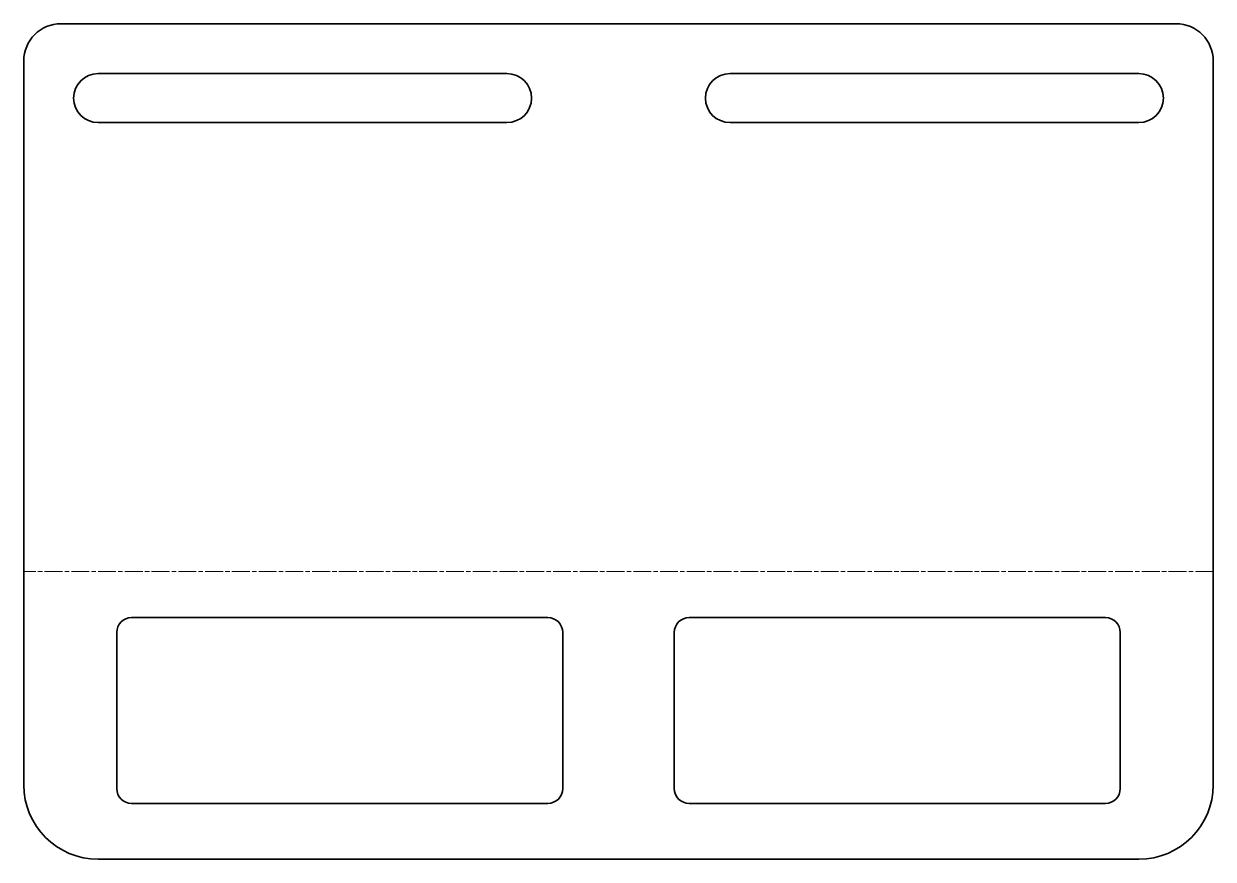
# Model space of a CAD drawing. Header units: millimetres. Extents: x 0 to 160, y 0 to 112.
import ezdxf

# ---------------------------------------------------------------- set-up
doc = ezdxf.new("R2010")
doc.units = ezdxf.units.MM
doc.linetypes.add('Chain', pattern=[13.68, 9.12, -1.14, 2.28, -1.14])
doc.layers.add('SIMUMAK Bend Centerline (ISO)', color=7, linetype='Chain', lineweight=9)
doc.layers.add('SIMUMAK Visible (ISO)', color=7, linetype='Continuous', lineweight=35)

# ---------------------------------------------------------------- blocks, each defined once
blk = doc.blocks.new('SIL-027-CLSS-01_Sheet_SIL-027-CLSS-01 (Desplegada)')
at = {"layer": 'SIMUMAK Bend Centerline (ISO)', "ltscale": 0.263158}
blk.add_line((80, -17.5), (-80, -17.5), dxfattribs=at)
at = {"layer": 'SIMUMAK Visible (ISO)'}
for p, q in [((75, 56.2), (-75, 56.2)), ((-80, 51.2), (-80, -46.2)), ((80, 51.2), (80, -46.2)), ((-70, 49.5), (-15, 49.5)), ((15, 49.5), (70, 49.5)), ((-15, 42.9), (-70, 42.9)), ((70, 42.9), (15, 42.9)), ((-65.5, -23.7), (-9.5, -23.7)), ((9.5, -23.7), (65.5, -23.7)), ((-67.5, -46.7), (-67.5, -25.7)), ((-7.5, -25.7), (-7.5, -46.7)), ((7.5, -46.7), (7.5, -25.7)), ((67.5, -25.7), (67.5, -46.7)), ((-9.5, -48.7), (-65.5, -48.7)), ((65.5, -48.7), (9.5, -48.7)), ((70, -56.2), (-70, -56.2))]:
    blk.add_line(p, q, dxfattribs=at)
at = {"layer": 'SIMUMAK Visible (ISO)', "extrusion": (0, 0, -1)}
for centre, radius, start, end in [((75, 51.2), 5, 0, 90), ((-75, 51.2), 5, 90, 180), ((70, 46.2), 3.3, 270, 90), ((15, 46.2), 3.3, 90, 270), ((-15, 46.2), 3.3, 270, 90), ((-70, 46.2), 3.3, 90, 270), ((70, -46.2), 10, 270, 0), ((-70, -46.2), 10, 180, 270)]:
    blk.add_arc(centre, radius, start, end, dxfattribs=at)
at = {"layer": 'SIMUMAK Visible (ISO)'}
for centre, start, end in [((-65.5, -25.7), 90, 180), ((-9.5, -25.7), 0, 90), ((9.5, -25.7), 90, 180), ((65.5, -25.7), 0, 90), ((-65.5, -46.7), 180, 270), ((-9.5, -46.7), 270, 360), ((9.5, -46.7), 180, 270), ((65.5, -46.7), 270, 0)]:
    blk.add_arc(centre, 2, start, end, dxfattribs=at)

msp = doc.modelspace()

# ---------------------------------------------------------------- block references
msp.add_blockref('SIL-027-CLSS-01_Sheet_SIL-027-CLSS-01 (Desplegada)', (80, 56.2))

doc.saveas('drawing.dxf')
